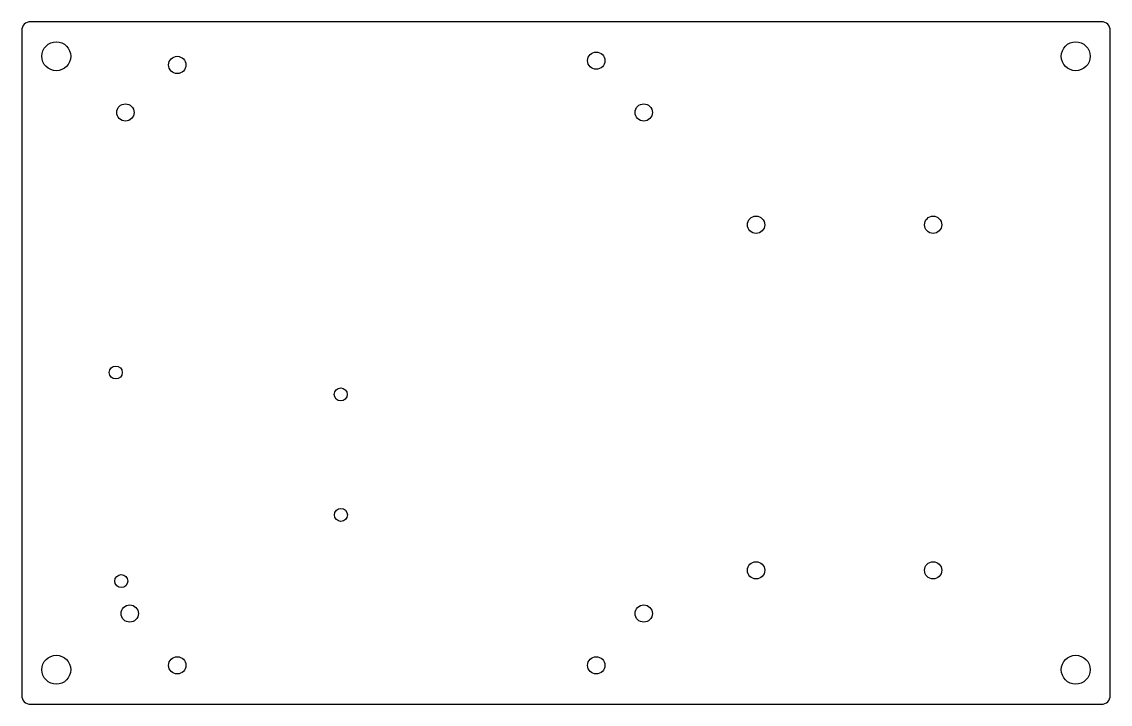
# Model space of a CAD drawing. Header units: millimetres. Extents: x -252 to 0, y 0 to 158.
import ezdxf

# ---------------------------------------------------------------- set-up
doc = ezdxf.new("R2010")
doc.units = ezdxf.units.MM

msp = doc.modelspace()

# ---------------------------------------------------------------- linework, layer by layer
msp.add_lwpolyline([(-250, 158, 0.414214), (-252, 156), (-252, 2, 0.414214), (-250, 0), (-2, 0, 0.414214), (0, 2), (0, 156, 0.414214), (-2, 158)], format="xyb", close=True)
for centre, radius in [((-244, 150), 3.35), ((-8, 150), 3.35), ((-216, 148), 2), ((-119, 149), 2), ((-228, 137), 2), ((-108, 137), 2), ((-82, 111), 2), ((-41, 111), 2), ((-230.23, 76.8), 1.5), ((-178.16, 71.72), 1.5), ((-178.1, 43.84), 1.5), ((-82, 31), 2), ((-41, 31), 2), ((-228.96, 28.5), 1.5), ((-227, 21), 2), ((-108, 21), 2), ((-244, 8), 3.35), ((-216, 9), 2), ((-119, 9), 2), ((-8, 8), 3.35)]:
    msp.add_circle(centre, radius)

doc.saveas('drawing.dxf')
